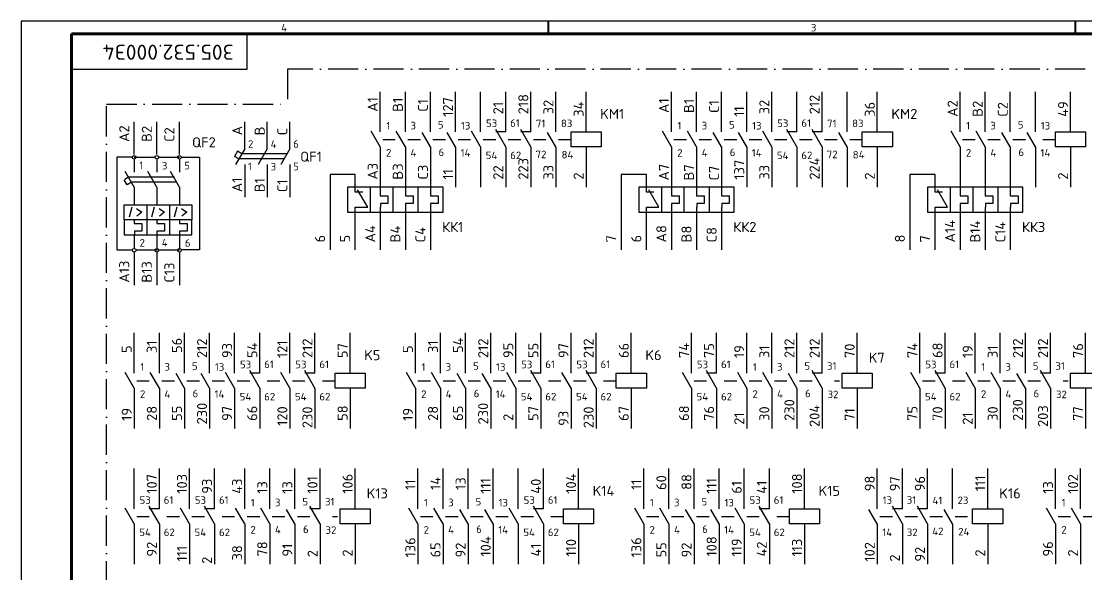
# Model space of a CAD drawing. Header units: inches. Extents: x 315 to 2853, y -243 to 836.
# Drawn here: x 314.5 to 738.6, y 370.1 to 590 of the extents above; entities that cross this region are included whole.
import ezdxf

# ---------------------------------------------------------------- set-up
doc = ezdxf.new("R2010")
doc.units = ezdxf.units.IN
doc.header["$MEASUREMENT"] = 0
doc.linetypes.add('ACAD_ISO10W100', pattern=[18, 12, -3, 0, -3])
doc.layers.get('0').update_dxf_attribs({"lineweight": 40})
for name, color, linetype, lineweight in [('РАМКА', 7, 'Continuous', 30), ('СЛОЙ1', 3, 'Continuous', 30), ('Слой2', 4, 'ACAD_ISO10W100', 25), ('Слой3', 6, 'Continuous', 60)]:
    doc.layers.add(name, color=color, linetype=linetype, lineweight=lineweight)
doc.styles.get("Standard").update_dxf_attribs({"font": 'txt.shx', "height": 4})

msp = doc.modelspace()

# ---------------------------------------------------------------- linework, layer by layer
for p, q in [((524.53, 584.94), (524.53, 589.94)), ((734.53, 584.94), (734.53, 589.94))]:
    msp.add_line(p, q)
at = {"layer": 'РАМКА'}
for p, q in [((404.54, 570.95), (404.54, 584.95)), ((334.54, 570.95), (404.54, 570.95))]:
    msp.add_line(p, q, dxfattribs=at)
at = {"layer": 'СЛОЙ1'}
for p, q in [((1155.54, 589.95), (314.54, 589.95)), ((314.54, 589.95), (314.54, -4.05)), ((457.54, 545.95), (457.54, 561.95)), ((467.54, 545.95), (467.54, 561.95)), ((477.54, 545.95), (477.54, 561.95)), ((487.54, 545.95), (487.54, 561.95)), ((497.54, 545.95), (497.54, 561.95)), ((507.54, 545.95), (507.54, 561.95)), ((517.54, 545.95), (517.54, 561.95)), ((527.54, 545.95), (527.54, 561.95)), ((539.56, 545.95), (539.56, 561.95)), ((573.54, 545.95), (573.54, 561.95)), ((583.54, 545.95), (583.54, 561.95)), ((593.54, 545.95), (593.54, 561.95)), ((603.54, 545.95), (603.54, 561.95)), ((613.54, 545.95), (613.54, 561.95)), ((623.54, 545.95), (623.54, 561.95)), ((633.54, 545.95), (633.54, 561.95)), ((643.54, 545.95), (643.54, 561.95)), ((655.56, 545.95), (655.56, 561.95)), ((688.54, 545.95), (688.54, 561.95)), ((698.54, 545.95), (698.54, 561.95)), ((708.54, 545.95), (708.54, 561.95)), ((718.54, 545.95), (718.54, 561.95)), ((732.56, 545.95), (732.56, 561.95)), ((359.54, 536.95), (359.54, 549.95)), ((368.54, 536.95), (368.54, 549.95)), ((377.54, 536.95), (377.54, 549.95)), ((403.54, 539.18), (403.54, 549.95)), ((412.54, 539.18), (412.54, 549.95)), ((421.54, 539.18), (421.54, 549.95)), ((457.54, 539.95), (453.94, 546.18)), ((458.54, 542.95), (463.54, 542.95)), ((467.54, 539.95), (463.94, 546.18)), ((468.54, 542.95), (473.54, 542.95)), ((477.54, 539.95), (474.19, 545.75)), ((478.54, 542.95), (483.54, 542.95)), ((487.54, 539.95), (484.19, 545.75)), ((488.54, 542.95), (493.54, 542.95)), ((497.54, 539.95), (493.94, 546.18)), ((497.54, 539.95), (493.94, 546.18)), ((498.54, 542.95), (503.54, 542.95)), ((507.54, 539.95), (503.54, 546.95)), ((507.54, 545.95), (503.54, 545.95)), ((508.54, 542.95), (513.54, 542.95)), ((517.54, 539.95), (513.54, 546.95)), ((517.54, 545.95), (513.54, 545.95)), ((518.54, 542.95), (523.54, 542.95)), ((527.54, 539.95), (524.19, 545.75)), ((528.54, 542.95), (533.54, 542.95)), ((533.54, 545.95), (545.54, 545.95)), ((533.54, 539.95), (533.54, 545.95)), ((545.54, 545.95), (545.54, 539.95)), ((573.54, 539.95), (569.94, 546.19)), ((574.54, 542.95), (579.54, 542.95)), ((583.54, 539.95), (579.94, 546.19)), ((584.54, 542.95), (589.54, 542.95)), ((593.54, 539.95), (590.19, 545.75)), ((594.54, 542.95), (599.54, 542.95)), ((603.54, 539.95), (600.19, 545.75)), ((604.54, 542.95), (609.54, 542.95)), ((613.54, 539.95), (609.94, 546.19)), ((614.54, 542.95), (619.54, 542.95)), ((623.54, 539.95), (619.54, 546.95)), ((623.54, 545.95), (619.54, 545.95)), ((624.54, 542.95), (629.54, 542.95)), ((633.54, 539.95), (629.54, 546.95)), ((633.54, 545.95), (629.54, 545.95)), ((634.54, 542.95), (639.54, 542.95)), ((643.54, 539.95), (640.19, 545.75)), ((644.54, 542.95), (649.54, 542.95)), ((649.54, 539.95), (649.54, 545.95)), ((649.54, 545.95), (661.54, 545.95)), ((661.54, 545.95), (661.54, 539.95)), ((688.54, 539.95), (684.94, 546.19)), ((689.54, 542.95), (694.54, 542.95)), ((698.54, 539.95), (694.94, 546.19)), ((699.54, 542.95), (704.54, 542.95)), ((708.54, 539.95), (705.19, 545.75)), ((709.54, 542.95), (714.54, 542.95)), ((718.54, 539.95), (715.19, 545.75)), ((721.54, 542.95), (726.54, 542.95)), ((726.54, 539.95), (726.54, 545.95)), ((726.54, 545.95), (738.54, 545.95)), ((738.54, 545.95), (738.54, 539.95)), ((403.54, 539.18), (399.94, 532.95)), ((412.54, 539.18), (408.94, 532.95)), ((421.54, 539.18), (417.94, 532.95)), ((457.54, 539.95), (457.54, 521.95)), ((467.54, 539.95), (467.54, 521.95)), ((477.54, 539.95), (477.54, 521.95)), ((487.54, 539.95), (487.54, 523.95)), ((497.54, 539.95), (497.54, 523.95)), ((507.54, 539.95), (507.54, 523.95)), ((517.54, 539.95), (517.54, 523.95)), ((527.54, 539.95), (527.54, 523.95)), ((545.54, 539.95), (533.54, 539.95)), ((539.56, 539.95), (539.56, 523.95)), ((573.54, 539.95), (573.54, 521.95)), ((583.54, 539.95), (583.54, 521.95)), ((593.54, 539.95), (593.54, 521.95)), ((603.54, 539.95), (603.54, 523.95)), ((613.54, 539.95), (613.54, 523.95)), ((623.54, 539.95), (623.54, 523.95)), ((633.54, 539.95), (633.54, 523.95)), ((643.54, 539.95), (643.54, 523.95)), ((661.54, 539.95), (649.54, 539.95)), ((655.56, 539.95), (655.56, 523.95)), ((688.54, 539.95), (688.54, 521.95)), ((698.54, 539.95), (698.54, 521.95)), ((708.54, 539.95), (708.54, 521.95)), ((718.54, 539.95), (718.54, 523.95)), ((738.54, 539.95), (726.54, 539.95)), ((732.56, 539.95), (732.56, 523.95)), ((352.54, 535.95), (352.54, 498.95)), ((358.8, 535.95), (352.54, 535.95)), ((359.54, 535.95), (367.54, 535.95)), ((359.54, 534.95), (359.54, 529.95)), ((368.54, 534.95), (368.54, 529.95)), ((369.54, 535.95), (377.54, 535.95)), ((377.54, 534.95), (377.54, 529.95)), ((378.54, 535.95), (385.54, 535.95)), ((385.54, 535.95), (385.54, 498.95)), ((400.65, 538.24), (399.49, 536.22)), ((401.24, 535.2), (399.49, 536.22)), ((402.41, 537.22), (400.65, 538.24)), ((419.24, 535.2), (401.24, 535.2)), ((420.41, 537.22), (402.41, 537.22)), ((359.54, 523.95), (355.94, 530.18)), ((368.54, 523.95), (364.94, 530.18)), ((377.54, 523.95), (373.94, 530.18)), ((403.54, 532.95), (403.54, 519.95)), ((412.54, 532.95), (412.54, 527.95)), ((412.54, 532.95), (412.54, 519.95)), ((421.54, 532.95), (421.54, 519.95)), ((356.67, 524.87), (355.5, 526.9)), ((357.28, 527.93), (355.76, 527.05)), ((358.47, 525.91), (356.67, 524.87)), ((375.54, 527.95), (357.28, 527.93)), ((376.54, 525.95), (358.47, 525.91)), ((437.54, 528.95), (437.54, 498.95)), ((447.54, 528.95), (437.54, 528.95)), ((447.54, 521.95), (447.54, 528.95)), ((553.54, 528.95), (553.54, 498.95)), ((563.54, 528.95), (553.54, 528.95)), ((563.54, 521.95), (563.54, 528.95)), ((668.54, 528.95), (668.54, 498.95)), ((678.54, 528.95), (668.54, 528.95)), ((678.54, 521.95), (678.54, 528.95)), ((359.54, 523.95), (359.54, 516.95)), ((368.54, 523.95), (368.54, 516.95)), ((377.54, 523.95), (377.54, 516.95)), ((482.54, 523.95), (444.54, 523.95)), ((444.54, 523.95), (444.54, 513.95)), ((450.54, 521.95), (447.54, 521.95)), ((452.54, 515.95), (448.51, 522.93)), ((453.54, 523.95), (453.54, 513.95)), ((457.54, 521.95), (457.54, 520.44)), ((462.54, 523.95), (462.54, 513.95)), ((467.54, 521.95), (467.54, 520.44)), ((472.54, 523.95), (472.54, 513.95)), ((477.54, 521.95), (477.54, 520.44)), ((482.54, 513.95), (482.54, 523.95)), ((598.54, 523.95), (560.54, 523.95)), ((560.54, 523.95), (560.54, 513.95)), ((566.54, 521.95), (563.54, 521.95)), ((568.54, 515.95), (564.51, 522.94)), ((569.54, 523.95), (569.54, 513.95)), ((573.54, 521.95), (573.54, 520.44)), ((578.54, 523.95), (578.54, 513.95)), ((583.54, 521.95), (583.54, 520.44)), ((588.54, 523.95), (588.54, 513.95)), ((593.54, 521.95), (593.54, 520.44)), ((598.54, 513.95), (598.54, 523.95)), ((713.54, 523.95), (675.54, 523.95)), ((675.54, 523.95), (675.54, 513.95)), ((681.54, 521.95), (678.54, 521.95)), ((683.54, 515.95), (679.51, 522.94)), ((684.54, 523.95), (684.54, 513.95)), ((688.54, 521.95), (688.54, 520.44)), ((693.54, 523.95), (693.54, 513.95)), ((698.54, 521.95), (698.54, 520.44)), ((703.54, 523.95), (703.54, 513.95)), ((708.54, 521.95), (708.54, 520.44)), ((713.54, 513.95), (713.54, 523.95)), ((457.54, 520.44), (460.6, 520.44)), ((460.6, 517.44), (457.6, 517.44)), ((457.6, 517.44), (457.6, 515.98)), ((460.6, 520.44), (460.6, 517.44)), ((467.54, 520.44), (470.6, 520.44)), ((470.6, 517.44), (467.6, 517.44)), ((467.6, 517.44), (467.6, 515.98)), ((470.6, 520.44), (470.6, 517.44)), ((477.54, 520.44), (480.6, 520.44)), ((480.6, 517.44), (477.6, 517.44)), ((477.6, 517.44), (477.6, 515.98)), ((480.6, 520.44), (480.6, 517.44)), ((573.54, 520.44), (576.6, 520.44)), ((576.6, 517.44), (573.6, 517.44)), ((573.6, 517.44), (573.6, 515.98)), ((576.6, 520.44), (576.6, 517.44)), ((583.54, 520.44), (586.6, 520.44)), ((586.6, 517.44), (583.6, 517.44)), ((583.6, 517.44), (583.6, 515.98)), ((586.6, 520.44), (586.6, 517.44)), ((593.54, 520.44), (596.6, 520.44)), ((596.6, 517.44), (593.6, 517.44)), ((593.6, 517.44), (593.6, 515.98)), ((596.6, 520.44), (596.6, 517.44)), ((688.54, 520.44), (691.6, 520.44)), ((691.6, 517.44), (688.6, 517.44)), ((688.6, 517.44), (688.6, 515.98)), ((691.6, 520.44), (691.6, 517.44)), ((698.54, 520.44), (701.6, 520.44)), ((701.6, 517.44), (698.6, 517.44)), ((698.6, 517.44), (698.6, 515.98)), ((701.6, 520.44), (701.6, 517.44)), ((708.54, 520.44), (711.6, 520.44)), ((711.6, 517.44), (708.6, 517.44)), ((708.6, 517.44), (708.6, 515.98)), ((711.6, 520.44), (711.6, 517.44)), ((355.54, 516.95), (382.54, 516.95)), ((355.54, 510.95), (355.54, 516.95)), ((358.54, 515.95), (357.47, 511.97)), ((360.4, 515.43), (362.54, 513.95)), ((362.54, 513.95), (360.54, 512.43)), ((364.54, 516.95), (364.54, 510.95)), ((367.54, 515.95), (366.47, 511.97)), ((369.4, 515.43), (371.54, 513.95)), ((371.54, 513.95), (369.54, 512.43)), ((373.54, 516.95), (373.54, 510.95)), ((376.54, 515.95), (375.47, 511.97)), ((378.4, 515.43), (380.54, 513.95)), ((380.54, 513.95), (378.54, 512.43)), ((382.54, 516.95), (382.54, 510.95)), ((444.54, 513.95), (482.54, 513.95)), ((447.54, 515.95), (452.54, 515.95)), ((447.54, 498.95), (447.54, 515.95)), ((457.54, 515.95), (457.54, 498.95)), ((467.54, 515.95), (467.54, 498.95)), ((477.54, 515.95), (477.54, 498.95)), ((560.54, 513.95), (598.54, 513.95)), ((563.54, 515.95), (568.54, 515.95)), ((563.54, 498.95), (563.54, 515.95)), ((573.54, 515.95), (573.54, 498.95)), ((583.54, 515.95), (583.54, 498.95)), ((593.54, 515.95), (593.54, 498.95)), ((675.54, 513.95), (713.54, 513.95)), ((678.54, 515.95), (683.54, 515.95)), ((678.54, 498.95), (678.54, 515.95)), ((688.54, 515.95), (688.54, 498.95)), ((698.54, 515.95), (698.54, 498.95)), ((708.54, 515.95), (708.54, 498.95)), ((382.54, 510.95), (355.54, 510.95)), ((355.54, 510.95), (355.54, 504.95)), ((359.54, 510.95), (359.54, 509.44)), ((359.54, 509.44), (362.6, 509.44)), ((362.6, 509.44), (362.6, 506.44)), ((364.54, 510.95), (364.54, 504.95)), ((368.54, 510.95), (368.54, 509.44)), ((368.54, 509.44), (371.6, 509.44)), ((371.6, 509.44), (371.6, 506.44)), ((373.54, 510.95), (373.54, 504.95)), ((377.54, 510.95), (377.54, 509.44)), ((377.54, 509.44), (380.6, 509.44)), ((380.6, 509.44), (380.6, 506.44)), ((382.54, 504.95), (382.54, 510.95)), ((355.54, 504.95), (382.54, 504.95)), ((359.54, 504.95), (359.54, 499.57)), ((359.6, 506.44), (359.6, 504.98)), ((362.6, 506.44), (359.6, 506.44)), ((368.54, 504.95), (368.54, 499.57)), ((368.6, 506.44), (368.6, 504.98)), ((371.6, 506.44), (368.6, 506.44)), ((377.54, 504.95), (377.54, 499.57)), ((380.6, 506.44), (377.6, 506.44)), ((377.6, 506.44), (377.6, 504.98)), ((352.54, 498.95), (358.82, 498.95)), ((359.54, 497.95), (359.54, 484.95)), ((360.31, 498.95), (368.77, 498.95)), ((368.54, 497.95), (368.54, 484.95)), ((369.54, 498.95), (377.54, 498.95)), ((377.54, 497.95), (377.54, 484.95)), ((385.54, 498.95), (378.54, 498.95)), ((359.54, 449.95), (359.54, 465.95)), ((369.54, 449.95), (369.54, 465.95)), ((379.54, 449.95), (379.54, 465.95)), ((389.54, 449.95), (389.54, 465.95)), ((399.54, 449.95), (399.54, 465.95)), ((409.54, 449.95), (409.54, 465.95)), ((421.54, 449.95), (421.54, 465.95)), ((431.54, 449.95), (431.54, 465.95)), ((445.56, 449.95), (445.56, 465.95)), ((471.54, 449.95), (471.54, 465.95)), ((481.54, 449.95), (481.54, 465.95)), ((491.54, 449.95), (491.54, 465.95)), ((501.54, 449.95), (501.54, 465.95)), ((511.54, 449.95), (511.54, 465.95)), ((521.54, 449.95), (521.54, 465.95)), ((533.54, 449.95), (533.54, 465.95)), ((543.54, 449.95), (543.54, 465.95)), ((557.56, 449.95), (557.56, 465.95)), ((581.54, 449.95), (581.54, 465.95)), ((591.54, 449.95), (591.54, 465.95)), ((603.54, 449.95), (603.54, 465.95)), ((613.54, 449.95), (613.54, 465.95)), ((623.54, 449.95), (623.54, 465.95)), ((633.54, 449.95), (633.54, 465.95)), ((647.54, 449.95), (647.54, 465.95)), ((672.54, 449.95), (672.54, 465.95)), ((682.54, 449.95), (682.54, 465.95)), ((694.54, 449.95), (694.54, 465.95)), ((704.54, 449.95), (704.54, 465.95)), ((714.54, 449.95), (714.54, 465.95)), ((724.54, 449.95), (724.54, 465.95)), ((738.54, 449.95), (738.54, 465.95)), ((359.54, 443.95), (355.94, 450.18)), ((369.54, 443.95), (365.94, 450.18)), ((379.54, 443.95), (376.19, 449.75)), ((389.54, 443.95), (386.19, 449.75)), ((399.54, 443.95), (395.94, 450.18)), ((409.54, 443.95), (405.54, 450.95)), ((409.54, 449.95), (405.54, 449.95)), ((421.54, 443.95), (417.94, 450.18)), ((431.54, 443.95), (427.54, 450.95)), ((431.54, 449.95), (427.54, 449.95)), ((439.54, 443.95), (439.54, 449.95)), ((439.54, 449.95), (451.54, 449.95)), ((451.54, 449.95), (451.54, 443.95)), ((471.54, 443.95), (467.94, 450.18)), ((481.54, 443.95), (477.94, 450.18)), ((491.54, 443.95), (488.19, 449.75)), ((501.54, 443.95), (498.19, 449.75)), ((511.54, 443.95), (507.94, 450.18)), ((521.54, 443.95), (517.54, 450.95)), ((521.54, 449.95), (517.54, 449.95)), ((533.54, 443.95), (529.94, 450.18)), ((543.54, 443.95), (539.54, 450.95)), ((543.54, 449.95), (539.54, 449.95)), ((551.54, 443.95), (551.54, 449.95)), ((551.54, 449.95), (563.54, 449.95)), ((563.54, 449.95), (563.54, 443.95)), ((581.54, 443.95), (577.94, 450.18)), ((591.54, 443.95), (587.54, 450.95)), ((591.54, 449.95), (587.54, 449.95)), ((603.54, 443.95), (599.94, 450.18)), ((613.54, 443.95), (609.94, 450.18)), ((623.54, 443.95), (620.19, 449.75)), ((633.54, 443.95), (629.54, 450.95)), ((633.54, 449.95), (629.54, 449.95)), ((641.52, 449.95), (653.52, 449.95)), ((641.52, 443.95), (641.52, 449.95)), ((653.52, 449.95), (653.52, 443.95)), ((672.54, 443.95), (668.94, 450.18)), ((682.54, 443.95), (678.54, 450.95)), ((682.54, 449.95), (678.54, 449.95)), ((694.54, 443.95), (690.94, 450.18)), ((704.54, 443.95), (700.94, 450.18)), ((714.54, 443.95), (711.19, 449.75)), ((724.54, 443.95), (720.54, 450.95)), ((724.54, 449.95), (720.54, 449.95)), ((732.52, 449.95), (744.52, 449.95)), ((732.52, 443.95), (732.52, 449.95)), ((360.54, 446.95), (365.54, 446.95)), ((370.54, 446.95), (375.54, 446.95)), ((380.54, 446.95), (385.54, 446.95)), ((390.54, 446.95), (395.54, 446.95)), ((400.54, 446.95), (405.54, 446.95)), ((412.54, 446.95), (417.54, 446.95)), ((422.54, 446.95), (427.54, 446.95)), ((434.54, 446.95), (439.54, 446.95)), ((472.54, 446.95), (477.54, 446.95)), ((482.54, 446.95), (487.54, 446.95)), ((492.54, 446.95), (497.54, 446.95)), ((502.54, 446.95), (507.54, 446.95)), ((512.54, 446.95), (517.54, 446.95)), ((524.54, 446.95), (529.54, 446.95)), ((534.54, 446.95), (539.54, 446.95)), ((546.54, 446.95), (551.54, 446.95)), ((582.54, 446.95), (587.54, 446.95)), ((594.54, 446.95), (599.54, 446.95)), ((604.54, 446.95), (609.54, 446.95)), ((614.54, 446.95), (619.54, 446.95)), ((624.54, 446.95), (629.54, 446.95)), ((638.54, 446.95), (640.54, 446.95)), ((673.54, 446.95), (678.54, 446.95)), ((685.54, 446.95), (690.54, 446.95)), ((695.54, 446.95), (700.54, 446.95)), ((705.54, 446.95), (710.54, 446.95)), ((715.54, 446.95), (720.54, 446.95)), ((729.54, 446.95), (731.54, 446.95)), ((359.54, 443.95), (359.54, 427.95)), ((369.54, 443.95), (369.54, 427.95)), ((379.54, 443.95), (379.54, 427.95)), ((389.54, 443.95), (389.54, 427.95)), ((399.54, 443.95), (399.54, 427.95)), ((409.54, 443.95), (409.54, 427.95)), ((421.54, 443.95), (421.54, 427.95)), ((431.54, 443.95), (431.54, 427.95)), ((451.54, 443.95), (439.54, 443.95)), ((445.56, 443.95), (445.56, 427.95)), ((471.54, 443.95), (471.54, 427.95)), ((481.54, 443.95), (481.54, 427.95)), ((491.54, 443.95), (491.54, 427.95)), ((501.54, 443.95), (501.54, 427.95)), ((511.54, 443.95), (511.54, 427.95)), ((521.54, 443.95), (521.54, 427.95)), ((533.54, 443.95), (533.54, 427.95)), ((543.54, 443.95), (543.54, 427.95)), ((563.54, 443.95), (551.54, 443.95)), ((557.56, 443.95), (557.56, 427.95)), ((581.54, 443.95), (581.54, 427.95)), ((591.54, 443.95), (591.54, 427.95)), ((603.54, 443.95), (603.54, 427.95)), ((613.54, 443.95), (613.54, 427.95)), ((623.54, 443.95), (623.54, 427.95)), ((633.54, 443.95), (633.54, 427.95)), ((653.52, 443.95), (641.52, 443.95)), ((647.54, 443.95), (647.54, 427.95)), ((672.54, 443.95), (672.54, 427.95)), ((682.54, 443.95), (682.54, 427.95)), ((694.54, 443.95), (694.54, 427.95)), ((704.54, 443.95), (704.54, 427.95)), ((714.54, 443.95), (714.54, 427.95)), ((724.54, 443.95), (724.54, 427.95)), ((744.52, 443.95), (732.52, 443.95)), ((738.54, 443.95), (738.54, 427.95)), ((359.54, 395.95), (359.54, 411.95)), ((369.54, 395.95), (369.54, 411.95)), ((381.54, 395.95), (381.54, 411.95)), ((391.54, 395.95), (391.54, 411.95)), ((403.54, 395.95), (403.54, 411.95)), ((413.54, 395.95), (413.54, 411.95)), ((423.54, 395.95), (423.54, 411.95)), ((433.54, 395.95), (433.54, 411.95)), ((447.54, 395.95), (447.54, 411.95)), ((472.54, 395.95), (472.54, 411.95)), ((482.54, 395.95), (482.54, 411.95)), ((492.54, 395.95), (492.54, 411.95)), ((502.54, 395.95), (502.54, 411.95)), ((512.54, 395.95), (512.54, 411.95)), ((522.54, 395.95), (522.54, 411.95)), ((536.56, 395.95), (536.56, 411.95)), ((562.54, 395.95), (562.54, 411.95)), ((572.54, 395.95), (572.54, 411.95)), ((582.54, 395.95), (582.54, 411.95)), ((592.54, 395.95), (592.54, 411.95)), ((602.54, 395.95), (602.54, 411.95)), ((612.54, 395.95), (612.54, 411.95)), ((626.56, 395.95), (626.56, 411.95)), ((655.54, 395.95), (655.54, 411.95)), ((665.54, 395.95), (665.54, 411.95)), ((675.54, 395.95), (675.54, 411.95)), ((685.54, 395.95), (685.54, 411.95)), ((699.54, 395.95), (699.54, 411.95)), ((726.54, 395.95), (726.54, 411.95)), ((736.54, 395.95), (736.54, 411.95)), ((359.54, 389.95), (355.94, 396.18)), ((369.54, 389.95), (365.54, 396.95)), ((369.54, 395.95), (365.54, 395.95)), ((381.54, 389.95), (377.94, 396.18)), ((391.54, 389.95), (387.54, 396.95)), ((391.54, 395.95), (387.54, 395.95)), ((403.54, 389.95), (399.94, 396.18)), ((413.54, 389.95), (409.94, 396.18)), ((423.54, 389.95), (420.19, 395.75)), ((433.54, 389.95), (429.54, 396.95)), ((433.54, 395.95), (429.54, 395.95)), ((441.52, 395.95), (453.52, 395.95)), ((441.52, 389.95), (441.52, 395.95)), ((453.52, 395.95), (453.52, 389.95)), ((472.54, 389.95), (468.94, 396.18)), ((482.54, 389.95), (478.94, 396.18)), ((492.54, 389.95), (489.19, 395.75)), ((502.54, 389.95), (499.19, 395.75)), ((512.54, 389.95), (508.94, 396.18)), ((522.54, 389.95), (518.54, 396.95)), ((522.54, 395.95), (518.54, 395.95)), ((530.54, 389.95), (530.54, 395.95)), ((530.54, 395.95), (542.54, 395.95)), ((542.54, 395.95), (542.54, 389.95)), ((562.54, 389.95), (558.94, 396.18)), ((572.54, 389.95), (568.94, 396.18)), ((582.54, 389.95), (579.19, 395.75)), ((592.54, 389.95), (589.19, 395.75)), ((602.54, 389.95), (598.94, 396.18)), ((612.54, 389.95), (608.54, 396.95)), ((612.54, 395.95), (608.54, 395.95)), ((620.54, 389.95), (620.54, 395.95)), ((620.54, 395.95), (632.54, 395.95)), ((632.54, 395.95), (632.54, 389.95)), ((655.54, 389.95), (652.19, 395.75)), ((665.54, 389.95), (661.54, 396.95)), ((665.54, 395.95), (661.54, 395.95)), ((675.54, 389.95), (671.54, 396.95)), ((675.54, 395.95), (671.54, 395.95)), ((685.54, 389.95), (682.19, 395.75)), ((693.52, 389.95), (693.52, 395.95)), ((693.52, 395.95), (705.52, 395.95)), ((705.52, 395.95), (705.52, 389.95)), ((726.54, 389.95), (722.94, 396.18)), ((736.54, 389.95), (732.94, 396.18)), ((360.54, 392.95), (365.54, 392.95)), ((372.54, 392.95), (377.54, 392.95)), ((382.54, 392.95), (387.54, 392.95)), ((394.54, 392.95), (399.54, 392.95)), ((404.54, 392.95), (409.54, 392.95)), ((414.54, 392.95), (419.54, 392.95)), ((424.54, 392.95), (429.54, 392.95)), ((438.54, 392.95), (440.54, 392.95)), ((473.54, 392.95), (478.54, 392.95)), ((483.54, 392.95), (488.54, 392.95)), ((493.54, 392.95), (498.54, 392.95)), ((503.54, 392.95), (508.54, 392.95)), ((513.54, 392.95), (518.54, 392.95)), ((525.54, 392.95), (530.54, 392.95)), ((525.54, 392.95), (530.54, 392.95)), ((563.54, 392.95), (568.54, 392.95)), ((573.54, 392.95), (578.54, 392.95)), ((583.54, 392.95), (588.54, 392.95)), ((593.54, 392.95), (598.54, 392.95)), ((603.54, 392.95), (608.54, 392.95)), ((615.54, 392.95), (620.54, 392.95)), ((615.54, 392.95), (620.54, 392.95)), ((656.54, 392.95), (661.54, 392.95)), ((666.54, 392.95), (671.54, 392.95)), ((676.54, 392.95), (681.54, 392.95)), ((686.54, 392.95), (691.54, 392.95)), ((727.54, 392.95), (732.54, 392.95)), ((737.54, 392.95), (742.54, 392.95)), ((359.54, 389.95), (359.54, 373.95)), ((369.54, 389.95), (369.54, 373.95)), ((381.54, 389.95), (381.54, 373.95)), ((391.54, 389.95), (391.54, 373.95)), ((403.54, 389.95), (403.54, 373.95)), ((413.54, 389.95), (413.54, 373.95)), ((423.54, 389.95), (423.54, 373.95)), ((433.54, 389.95), (433.54, 373.95)), ((453.52, 389.95), (441.52, 389.95)), ((447.54, 389.95), (447.54, 373.95)), ((472.54, 389.95), (472.54, 373.95)), ((482.54, 389.95), (482.54, 373.95)), ((492.54, 389.95), (492.54, 373.95)), ((502.54, 389.95), (502.54, 373.95)), ((512.54, 389.95), (512.54, 373.95)), ((522.54, 389.95), (522.54, 373.95)), ((542.54, 389.95), (530.54, 389.95)), ((536.56, 389.95), (536.56, 373.95)), ((562.54, 389.95), (562.54, 373.95)), ((572.54, 389.95), (572.54, 373.95)), ((582.54, 389.95), (582.54, 373.95)), ((592.54, 389.95), (592.54, 373.95)), ((602.54, 389.95), (602.54, 373.95)), ((612.54, 389.95), (612.54, 373.95)), ((632.54, 389.95), (620.54, 389.95)), ((626.56, 389.95), (626.56, 373.95)), ((655.54, 389.95), (655.54, 373.95)), ((665.54, 389.95), (665.54, 373.95)), ((675.54, 389.95), (675.54, 373.95)), ((685.54, 389.95), (685.54, 373.95)), ((705.52, 389.95), (693.52, 389.95)), ((699.54, 389.95), (699.54, 373.95)), ((726.54, 389.95), (726.54, 373.95)), ((736.54, 389.95), (736.54, 373.95))]:
    msp.add_line(p, q, dxfattribs=at)
for centre in [(359.54, 535.83), (368.54, 535.83), (377.54, 535.83), (359.54, 498.85), (368.54, 498.83), (377.54, 498.83)]:
    msp.add_circle(centre, 0.736, dxfattribs=at)
at = {"layer": 'Слой2'}
for p, q in [((1136.54, 570.94), (420.54, 570.94)), ((420.54, 570.94), (420.54, 556.8)), ((348.54, 145.95), (348.54, 556.95)), ((348.54, 556.95), (420.54, 556.95))]:
    msp.add_line(p, q, dxfattribs=at)
at = {"layer": 'Слой3'}
for p, q in [((334.54, 584.95), (1150.54, 584.95)), ((334.54, 0.95), (334.54, 584.95))]:
    msp.add_line(p, q, dxfattribs=at)

# ---------------------------------------------------------------- texts
for s, height, p in [('4', 3, (418.08, 585.91)), ('3', 3, (629.08, 585.91)), ('KM1', 4, (545.15, 551.1)), ('KM2', 4, (661.15, 551.1)), ('QF2', 4, (382.54, 539.81)), ('QF1', 4, (425.6, 534.09)), ('КК1', 4, (482.14, 506.1)), ('КК2', 4, (598.14, 506.1)), ('КК3', 4, (713.14, 506.1)), ('K5', 4, (451.15, 455.1)), ('K6', 4, (563.15, 455.1)), ('K7', 4, (652.14, 454.1)), ('K13', 4, (452.14, 400.1)), ('K14', 4, (542.15, 401.1)), ('K15', 4, (632.15, 401.1)), ('K16', 4, (704.14, 400.1))]:
    msp.add_text(s, height=height).set_placement(p)
for s, height, rotation, p in [('305.532.000Э4', 6, 180, (399.15, 580.67)), ('218', 4, 90, (516.54, 552.95)), ('212', 4, 90, (632.54, 552.95)), ('A1', 4, 90, (456.54, 553.95)), ('B1', 4, 90, (466.54, 553.95)), ('C1', 4, 90, (476.54, 553.95)), ('127', 4, 90, (486.54, 551.95)), ('21', 4, 90, (506.54, 552.95)), ('32', 4, 90, (526.54, 552.95)), ('34', 4, 90, (538.56, 551.95)), ('A1', 4, 90, (572.54, 553.47)), ('B1', 4, 90, (582.54, 553.47)), ('C1', 4, 90, (592.54, 553.47)), ('11', 4, 90, (602.54, 551.95)), ('32', 4, 90, (612.54, 552.95)), ('36', 4, 90, (654.56, 551.95)), ('A2', 4, 90, (687.54, 551.95)), ('B2', 4, 90, (697.54, 551.95)), ('C2', 4, 90, (707.54, 551.95)), ('49', 4, 90, (731.56, 551.95)), ('A2', 4, 90, (357.54, 541.95)), ('B2', 4, 90, (366.54, 541.95)), ('C2', 4, 90, (375.54, 541.95)), ('A', 4, 90, (402.54, 544.57)), ('B', 4, 90, (411.54, 544.57)), ('C', 4, 90, (420.54, 544.57)), ('223', 4, 90, (516.54, 526.95)), ('137', 4, 90, (602.54, 526.95)), ('224', 4, 90, (632.54, 526.95)), ('A3', 4, 90, (456.54, 526.95)), ('B3', 4, 90, (466.54, 526.95)), ('C3', 4, 90, (476.54, 526.95)), ('11', 4, 90, (486.54, 526.95)), ('22', 4, 90, (506.54, 526.95)), ('33', 4, 90, (526.54, 526.95)), ('A7', 4, 90, (572.54, 526.6)), ('B7', 4, 90, (582.54, 526.6)), ('C7', 4, 90, (592.54, 526.6)), ('33', 4, 90, (612.54, 526.95)), ('A1', 4, 90, (402.54, 521.95)), ('B1', 4, 90, (411.54, 521.95)), ('C1', 4, 90, (420.54, 521.95)), ('2', 4, 90, (538.56, 526.95)), ('2', 4, 90, (654.56, 526.95)), ('2', 4, 90, (731.56, 526.95)), ('A14', 4, 90, (686.54, 501.95)), ('B14', 4, 90, (696.54, 501.95)), ('C14', 4, 90, (706.54, 501.95)), ('5', 4, 90, (445.54, 501.95)), ('A4', 4, 90, (455.54, 501.95)), ('B4', 4, 90, (465.54, 501.95)), ('C4', 4, 90, (475.54, 501.95)), ('A8', 4, 90, (571.54, 501.95)), ('B8', 4, 90, (581.54, 501.95)), ('C8', 4, 90, (591.54, 501.95)), ('8', 4, 90, (666.54, 501.95)), ('6', 4, 90, (435.54, 501.95)), ('7', 4, 90, (551.54, 501.95)), ('6', 4, 90, (561.54, 501.95)), ('7', 4, 90, (676.54, 501.95)), ('A13', 4, 90, (357.54, 485.95)), ('B13', 4, 90, (366.54, 485.95)), ('C13', 4, 90, (375.54, 485.95)), ('31', 4, 90, (368.54, 457.95)), ('56', 4, 90, (378.54, 457.95)), ('212', 4, 90, (388.54, 455.95)), ('121', 4, 90, (420.54, 455.95)), ('212', 4, 90, (430.54, 455.95)), ('31', 4, 90, (480.54, 457.95)), ('54', 4, 90, (490.54, 457.95)), ('212', 4, 90, (500.54, 455.95)), ('212', 4, 90, (542.54, 455.95)), ('212', 4, 90, (622.54, 455.95)), ('212', 4, 90, (632.54, 455.95)), ('212', 4, 90, (713.54, 455.95)), ('212', 4, 90, (723.54, 455.95)), ('5', 4, 90, (358.54, 457.95)), ('93', 4, 90, (398.54, 455.95)), ('54', 4, 90, (408.54, 455.95)), ('57', 4, 90, (444.56, 455.95)), ('5', 4, 90, (470.54, 457.95)), ('95', 4, 90, (510.54, 455.95)), ('55', 4, 90, (520.54, 455.95)), ('97', 4, 90, (532.54, 455.95)), ('66', 4, 90, (556.56, 455.95)), ('74', 4, 90, (580.54, 455.95)), ('75', 4, 90, (590.54, 455.95)), ('19', 4, 90, (602.54, 455.95)), ('31', 4, 90, (612.54, 455.95)), ('70', 4, 90, (646.54, 455.95)), ('74', 4, 90, (671.54, 455.95)), ('68', 4, 90, (681.54, 455.95)), ('19', 4, 90, (693.54, 455.95)), ('31', 4, 90, (703.54, 455.95)), ('76', 4, 90, (737.54, 455.95)), ('230', 4, 90, (388.54, 429.53)), ('230', 4, 90, (500.54, 429.53)), ('230', 4, 90, (622.54, 430.95)), ('204', 4, 90, (632.54, 428.52)), ('230', 4, 90, (713.54, 430.95)), ('203', 4, 90, (723.54, 428.52)), ('19', 4, 90, (358.54, 430.95)), ('28', 4, 90, (368.54, 430.95)), ('55', 4, 90, (378.54, 430.95)), ('97', 4, 90, (398.54, 430.95)), ('66', 4, 90, (408.54, 430.95)), ('120', 4, 90, (420.54, 428.97)), ('230', 4, 90, (430.54, 428.05)), ('58', 4, 90, (444.56, 430.95)), ('19', 4, 90, (470.54, 430.95)), ('28', 4, 90, (480.54, 430.95)), ('65', 4, 90, (490.54, 430.95)), ('2', 4, 90, (510.54, 430.95)), ('57', 4, 90, (520.54, 430.95)), ('93', 4, 90, (532.54, 428.97)), ('230', 4, 90, (542.54, 428.05)), ('67', 4, 90, (556.56, 430.95)), ('68', 4, 90, (580.54, 430.95)), ('76', 4, 90, (590.54, 430.95)), ('21', 4, 90, (602.54, 429.4)), ('30', 4, 90, (612.54, 430.95)), ('71', 4, 90, (646.54, 430.95)), ('75', 4, 90, (671.54, 430.95)), ('70', 4, 90, (681.54, 430.95)), ('21', 4, 90, (693.54, 429.4)), ('30', 4, 90, (703.54, 430.95)), ('77', 4, 90, (737.54, 430.95)), ('107', 4, 90, (368.54, 401.95)), ('103', 4, 90, (380.54, 401.95)), ('93', 4, 90, (390.54, 401.95)), ('43', 4, 90, (402.54, 401.95)), ('101', 4, 90, (432.54, 401.95)), ('106', 4, 90, (446.54, 401.95)), ('14', 4, 90, (481.54, 403.47)), ('13', 4, 90, (491.54, 403.47)), ('111', 4, 90, (501.54, 401.95)), ('40', 4, 90, (521.54, 401.95)), ('104', 4, 90, (535.56, 401.95)), ('60', 4, 90, (571.54, 403.47)), ('88', 4, 90, (581.54, 403.47)), ('111', 4, 90, (591.54, 401.95)), ('108', 4, 90, (625.56, 401.95)), ('98', 4, 90, (654.54, 402.95)), ('97', 4, 90, (664.54, 402.95)), ('96', 4, 90, (674.54, 402.95)), ('111', 4, 90, (698.54, 402.95)), ('102', 4, 90, (735.54, 401.95)), ('13', 4, 90, (412.54, 401.95)), ('13', 4, 90, (422.54, 401.95)), ('11', 4, 90, (471.54, 403.47)), ('11', 4, 90, (561.54, 403.47)), ('61', 4, 90, (601.54, 401.95)), ('41', 4, 90, (611.54, 401.95)), ('13', 4, 90, (725.54, 401.95)), ('92', 4, 90, (368.54, 376.95)), ('78', 4, 90, (412.54, 376.95)), ('136', 4, 90, (471.54, 376.6)), ('65', 4, 90, (481.54, 376.6)), ('92', 4, 90, (491.54, 376.6)), ('104', 4, 90, (501.54, 376.95)), ('110', 4, 90, (535.56, 376.95)), ('136', 4, 90, (561.54, 376.6)), ('55', 4, 90, (571.54, 376.6)), ('92', 4, 90, (581.54, 376.6)), ('108', 4, 90, (591.54, 376.95)), ('119', 4, 90, (601.54, 376.95)), ('42', 4, 90, (611.54, 376.95)), ('113', 4, 90, (625.56, 376.95)), ('102', 4, 90, (654.54, 374.95)), ('96', 4, 90, (725.54, 376.95)), ('111', 4, 90, (380.54, 374.97)), ('38', 4, 90, (402.54, 375.4)), ('91', 4, 90, (422.54, 376.95)), ('2', 4, 90, (432.58, 376.68)), ('2', 4, 90, (446.54, 376.95)), ('41', 4, 90, (521.54, 376.95)), ('2', 4, 90, (664.54, 374.95)), ('92', 4, 90, (674.54, 374.95)), ('2', 4, 90, (698.54, 376.95)), ('2', 4, 90, (735.54, 376.95)), ('2', 4, 90, (390.54, 374.05))]:
    msp.add_text(s, height=height, rotation=rotation).set_placement(p)
at = {"layer": 'СЛОЙ1'}
for s, p in [('1', (459.95, 546.89)), ('3', (469.58, 546.96)), ('5', (480.51, 547.28)), ('13', (489.66, 546.89)), ('53', (499.66, 547.89)), ('61', (509.29, 547.96)), ('71', (519.54, 547.78)), ('83', (529.51, 547.82)), ('1', (575.95, 546.89)), ('3', (585.58, 546.96)), ('5', (596.51, 547.28)), ('13', (605.66, 546.89)), ('53', (615.66, 547.89)), ('61', (625.29, 547.96)), ('71', (635.54, 547.78)), ('83', (645.51, 547.82)), ('1', (690.95, 546.89)), ('3', (700.58, 546.96)), ('5', (711.51, 547.28)), ('13', (720.66, 546.89)), ('2', (404.85, 539.62)), ('4', (413.85, 539.55)), ('6', (422.85, 539.62)), ('2', (459.83, 536.1)), ('4', (469.58, 536.1)), ('6', (480.76, 536.35)), ('14', (489.54, 536.1)), ('2', (575.83, 536.1)), ('4', (585.58, 536.1)), ('6', (596.76, 536.35)), ('14', (605.54, 536.1)), ('2', (690.83, 536.1)), ('4', (700.58, 536.1)), ('6', (711.76, 536.35)), ('14', (720.54, 536.1)), ('54', (499.54, 535.1)), ('62', (509.29, 535.1)), ('72', (519.41, 535.48)), ('84', (529.76, 535.35)), ('54', (615.54, 535.1)), ('62', (625.29, 535.1)), ('72', (635.41, 535.48)), ('84', (645.76, 535.35)), ('1', (361.54, 531.17)), ('3', (370.54, 531)), ('5', (379.43, 531.05)), ('1', (404.85, 530.68)), ('3', (413.85, 530.62)), ('5', (422.85, 530.68)), ('2', (361.65, 500.3)), ('4', (370.51, 500.38)), ('6', (379.71, 500.23)), ('1', (361.95, 450.89)), ('3', (371.58, 450.96)), ('5', (382.51, 451.28)), ('13', (391.66, 450.89)), ('53', (401.66, 451.88)), ('61', (411.29, 451.96)), ('53', (423.66, 451.88)), ('61', (433.29, 451.96)), ('1', (473.95, 450.89)), ('3', (483.58, 450.96)), ('5', (494.51, 451.28)), ('13', (503.66, 450.89)), ('53', (513.66, 451.88)), ('61', (523.29, 451.96)), ('53', (535.66, 451.88)), ('61', (545.29, 451.96)), ('53', (583.66, 451.89)), ('61', (593.29, 451.96)), ('1', (605.95, 450.89)), ('3', (615.58, 450.96)), ('5', (626.51, 451.28)), ('31', (635.51, 451.28)), ('53', (674.66, 451.89)), ('61', (684.29, 451.96)), ('1', (696.95, 450.89)), ('3', (706.58, 450.96)), ('5', (717.51, 451.28)), ('31', (726.51, 451.28)), ('2', (361.83, 440.1)), ('4', (371.58, 440.1)), ('6', (382.76, 440.35)), ('14', (391.54, 440.1)), ('54', (401.54, 439.09)), ('62', (411.29, 439.1)), ('54', (423.54, 439.09)), ('62', (433.29, 439.1)), ('2', (473.83, 440.1)), ('4', (483.58, 440.1)), ('6', (494.76, 440.35)), ('14', (503.54, 440.1)), ('54', (513.54, 439.09)), ('62', (523.29, 439.1)), ('54', (535.54, 439.09)), ('62', (545.29, 439.1)), ('54', (583.54, 439.1)), ('62', (593.29, 439.1)), ('2', (605.83, 440.1)), ('4', (615.58, 440.1)), ('6', (626.76, 440.35)), ('32', (635.73, 439.98)), ('54', (674.54, 439.1)), ('62', (684.29, 439.1)), ('2', (696.83, 440.1)), ('4', (706.58, 440.1)), ('6', (717.76, 440.35)), ('32', (726.73, 439.98)), ('53', (361.66, 397.89)), ('61', (371.29, 397.96)), ('53', (383.66, 397.89)), ('61', (393.29, 397.96)), ('1', (405.95, 396.89)), ('3', (415.58, 396.96)), ('5', (426.51, 397.28)), ('31', (435.51, 397.28)), ('1', (474.95, 396.89)), ('3', (484.58, 396.96)), ('5', (495.51, 397.28)), ('13', (504.66, 396.89)), ('53', (514.66, 397.88)), ('61', (524.29, 397.96)), ('1', (564.95, 396.89)), ('3', (574.58, 396.96)), ('5', (585.51, 397.28)), ('13', (594.66, 396.89)), ('53', (604.66, 397.88)), ('61', (614.29, 397.96)), ('13', (657.66, 397.89)), ('31', (667.29, 397.96)), ('41', (677.54, 397.78)), ('23', (687.51, 397.82)), ('1', (728.95, 396.89)), ('54', (361.54, 385.1)), ('62', (371.29, 385.1)), ('54', (383.54, 385.1)), ('62', (393.29, 385.1)), ('2', (405.83, 386.1)), ('4', (415.58, 386.1)), ('6', (426.76, 386.35)), ('32', (435.73, 385.98)), ('2', (474.83, 386.1)), ('4', (484.58, 386.1)), ('6', (495.76, 386.35)), ('14', (504.54, 386.1)), ('54', (514.54, 385.09)), ('62', (524.29, 385.1)), ('2', (564.83, 386.1)), ('4', (574.58, 386.1)), ('6', (585.76, 386.35)), ('14', (594.54, 386.1)), ('54', (604.54, 385.09)), ('62', (614.29, 385.1)), ('14', (657.54, 385.1)), ('32', (667.29, 385.1)), ('42', (677.41, 385.48)), ('24', (687.76, 385.35)), ('2', (728.83, 386.1))]:
    msp.add_text(s, height=3, dxfattribs=at).set_placement(p)

doc.saveas('drawing.dxf')
